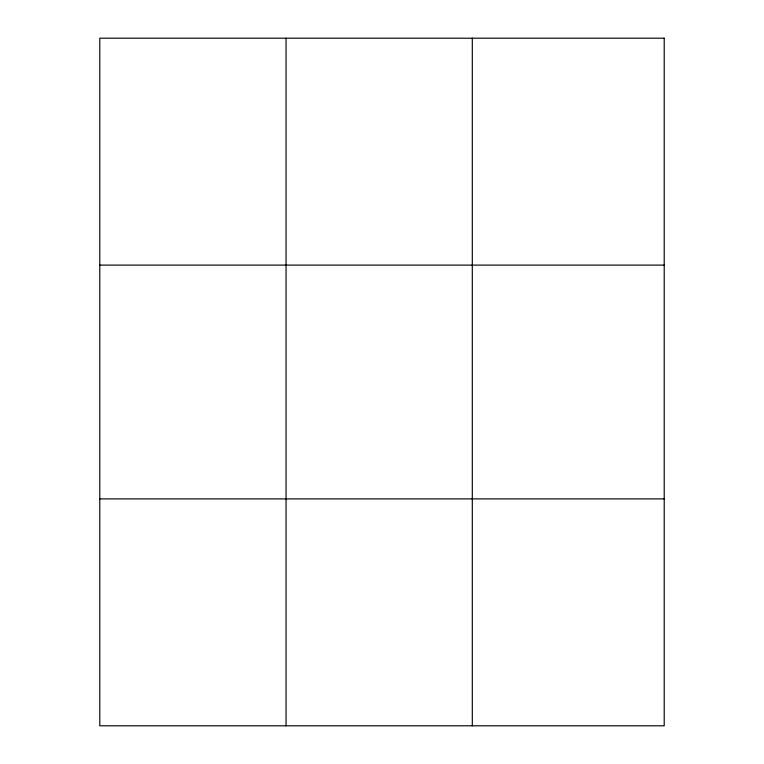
<?xml version="1.0" encoding="UTF-8"?>
<svg xmlns="http://www.w3.org/2000/svg" width="764" height="764" viewBox="0 0 764 764"><rect width="100%" height="100%" fill="white"/><g stroke="black" fill="none" stroke-linecap="round" stroke-linejoin="round"><path stroke-width="1.15" d="M286.051 38.2L286.051 725.8M472.305 38.2L472.305 725.8M99.788 265.108L664.212 265.108M99.788 498.892L664.212 498.892M664.212 38.2L99.788 38.2L99.788 725.8L664.212 725.8L664.212 38.2"/></g></svg>
